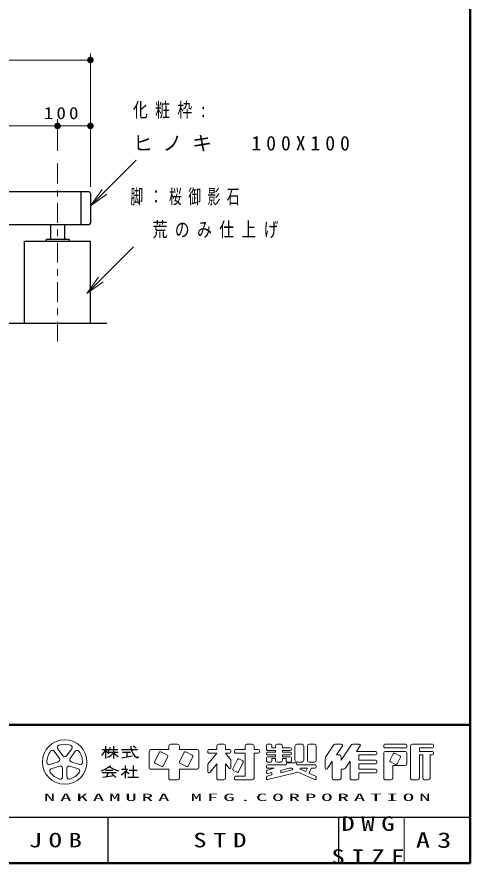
# Model space of a CAD drawing. Units: millimetres on the paper, scale 1:20. Extents: x -365 to 0, y -5 to 257.
# Drawn here: x -68.8 to 0, y -0.1 to 128.4 of the extents above; entities that cross this region are included whole.
import ezdxf

# ---------------------------------------------------------------- set-up
doc = ezdxf.new("R2010")
doc.units = ezdxf.units.MM
doc.linetypes.add('USER2', pattern=[6, 3, -1, 1, -1])
doc.layers.add('LY_1', color=7, linetype='Continuous', lineweight=25)
doc.layers.add('LY_3', color=7, linetype='Continuous', lineweight=13)
doc.styles.add('ＭＳ ゴシック', font='')
doc.styles.get('ＭＳ ゴシック').set_extended_font_data('MS Gothic')

# ---------------------------------------------------------------- blocks, each defined once
blk = doc.blocks.new('open_arrow')
at = {"color": 0, "linetype": 'Continuous', "lineweight": -2}
blk.add_lwpolyline([(7.5, 1.25), (0, 0), (7.5, -1.25)], dxfattribs=at)
blk = doc.blocks.new('filled_dot')
at = {"color": 0, "linetype": 'Continuous', "lineweight": -2, "const_width": 1.25}
blk.add_lwpolyline([(-0.625, 0, 1), (0.625, 0, 1)], format="xyb", close=True, dxfattribs=at)

msp = doc.modelspace()

# ---------------------------------------------------------------- linework, layer by layer
at = {"layer": 'LY_1', "lineweight": 13}
for p, q in [((-57.667, 102.653), (-57.667, 122.903)), ((-134.167, 121.903), (-57.667, 121.903)), ((-129.167, 111.903), (-62.667, 111.903)), ((-62.667, 108.126), (-62.667, 112.903)), ((-62.667, 111.903), (-57.667, 111.903)), ((-57.667, 102.653), (-57.667, 112.903)), ((-57.667, 99.756), (-50.708, 106.715)), ((-58.219, 86.49), (-51.148, 93.561))]:
    msp.add_line(p, q, dxfattribs=at)
at = {"layer": 'LY_1', "linetype": 'USER2', "lineweight": 13}
msp.add_line((-62.667, 79.175), (-62.667, 107.126), dxfattribs=at)
at = {"layer": 'LY_1'}
for p, q in [((-57.917, 101.903), (-95.917, 101.903)), ((-59.132, 101.903), (-59.132, 96.903)), ((-57.667, 101.653), (-57.667, 97.153)), ((-57.917, 96.903), (-133.917, 96.903)), ((-63.735, 96.903), (-63.735, 94.703)), ((-61.6, 96.903), (-61.6, 94.703)), ((-67.667, 94.403), (-57.667, 94.403)), ((-67.667, 81.903), (-67.667, 94.403)), ((-64.417, 94.703), (-64.417, 94.403)), ((-64.417, 94.703), (-60.917, 94.703)), ((-60.917, 94.703), (-60.917, 94.403)), ((-57.667, 81.903), (-57.667, 94.403)), ((-55.167, 81.903), (-139.167, 81.903))]:
    msp.add_line(p, q, dxfattribs=at)
for centre, start, end in [((-57.917, 101.653), 0, 89.99998), ((-57.917, 97.153), 270.00002, 0)]:
    msp.add_arc(centre, 0.25, start, end, dxfattribs=at)
at = {"layer": 'LY_3', "lineweight": 50}
for p, q in [((0, 0), (0, 257)), ((-365, 21), (0, 21)), ((-365, 0), (0, 0))]:
    msp.add_line(p, q, dxfattribs=at)
at = {"layer": 'LY_3'}
for p, q in [((-45.506, 18.063), (-44.426, 18.063)), ((-38.216, 18.063), (-37.406, 18.063)), ((-33.896, 18.063), (-33.086, 18.063)), ((-30.764, 18.063), (-30.278, 18.063)), ((-28.766, 18.063), (-29.306, 18.063)), ((-26.336, 18.063), (-25.526, 18.063)), ((-24.446, 18.063), (-23.636, 18.063)), ((-20.521, 18.063), (-19.529, 18.063)), ((-17.821, 18.063), (-16.829, 18.063)), ((-12.944, 18.063), (-9.758, 18.063)), ((-8.786, 18.063), (-5.708, 18.063)), ((-62.39, 15.917), (-63.175, 16.997)), ((-62.629, 17.393), (-61.844, 16.313)), ((-61.298, 16.313), (-60.513, 17.393)), ((-59.967, 16.997), (-60.752, 15.917)), ((-48.746, 16.983), (-48.746, 14.553)), ((-48.476, 17.253), (-45.776, 17.253)), ((-47.198, 16.838), (-47.918, 15.4)), ((-45.975, 16.408), (-46.981, 16.911)), ((-45.776, 17.793), (-45.776, 17.253)), ((-44.156, 17.793), (-44.156, 17.253)), ((-44.156, 17.253), (-41.456, 17.253)), ((-43.418, 16.838), (-44.138, 15.4)), ((-42.195, 16.408), (-43.201, 16.911)), ((-41.186, 16.983), (-41.186, 14.553)), ((-39.836, 17.091), (-39.836, 16.875)), ((-38.486, 16.713), (-39.836, 15.026)), ((-39.674, 17.253), (-38.486, 17.253)), ((-39.674, 16.713), (-38.486, 16.713)), ((-38.486, 17.793), (-38.486, 17.253)), ((-37.136, 17.793), (-37.136, 17.253)), ((-37.136, 17.253), (-36.488, 17.253)), ((-37.136, 16.713), (-36.326, 15.701)), ((-37.136, 16.713), (-36.488, 16.713)), ((-36.326, 17.091), (-36.326, 16.875)), ((-35.786, 17.091), (-35.786, 16.875)), ((-35.624, 17.253), (-34.166, 17.253)), ((-35.624, 16.713), (-34.166, 16.713)), ((-34.166, 17.793), (-34.166, 17.253)), ((-34.166, 16.713), (-34.166, 13.203)), ((-32.816, 17.793), (-32.816, 17.253)), ((-32.816, 17.253), (-32.168, 17.253)), ((-32.816, 16.713), (-32.816, 12.933)), ((-32.816, 16.713), (-32.168, 16.713)), ((-32.006, 17.091), (-32.006, 16.875)), ((-30.926, 17.901), (-30.926, 17.28)), ((-30.764, 17.118), (-29.576, 17.118)), ((-30.764, 16.848), (-29.576, 16.848)), ((-30.116, 17.901), (-30.116, 17.523)), ((-30.116, 17.523), (-29.576, 17.523)), ((-29.576, 17.793), (-29.576, 17.523)), ((-29.576, 17.118), (-29.576, 16.848)), ((-28.496, 17.793), (-28.496, 17.523)), ((-28.496, 17.523), (-27.308, 17.523)), ((-28.496, 17.118), (-27.308, 17.118)), ((-28.496, 17.118), (-28.496, 16.848)), ((-28.496, 16.848), (-27.308, 16.848)), ((-27.146, 17.361), (-27.146, 17.28)), ((-26.606, 17.793), (-26.606, 15.633)), ((-25.256, 17.793), (-25.256, 15.633)), ((-24.716, 17.793), (-24.716, 15.633)), ((-23.366, 17.793), (-23.366, 15.633)), ((-21.88, 16.242), (-20.746, 17.943)), ((-20.306, 16.443), (-19.394, 17.811)), ((-19.586, 15.633), (-18.046, 17.943)), ((-17.246, 16.983), (-16.694, 17.811)), ((-17.246, 16.983), (-14.348, 16.983)), ((-14.186, 16.821), (-14.186, 16.605)), ((-13.106, 17.901), (-13.106, 17.685)), ((-13.106, 16.713), (-13.106, 12.933)), ((-12.944, 17.523), (-9.758, 17.523)), ((-12.836, 16.983), (-9.866, 16.983)), ((-9.596, 17.901), (-9.596, 17.685)), ((-9.596, 16.713), (-9.596, 15.093)), ((-9.056, 17.793), (-9.056, 12.933)), ((-7.706, 17.523), (-7.706, 16.983)), ((-7.706, 17.523), (-5.708, 17.523)), ((-7.706, 16.983), (-5.708, 16.983)), ((-5.546, 17.901), (-5.546, 17.685)), ((-5.546, 16.821), (-5.546, 16.605)), ((-46.622, 14.752), (-45.902, 16.19)), ((-42.842, 14.752), (-42.122, 16.19)), ((-36.326, 15.701), (-36.326, 14.543)), ((-35.318, 15.758), (-36.038, 14.32)), ((-35.101, 15.831), (-34.527, 15.544)), ((-30.926, 16.686), (-30.926, 16.605)), ((-30.926, 16.011), (-30.926, 15.525)), ((-30.764, 16.443), (-29.576, 16.443)), ((-30.764, 16.173), (-29.576, 16.173)), ((-30.116, 15.903), (-29.576, 15.903)), ((-30.116, 15.903), (-30.116, 15.525)), ((-29.576, 16.443), (-29.576, 16.173)), ((-29.576, 15.903), (-29.576, 15.633)), ((-28.496, 16.443), (-27.308, 16.443)), ((-28.496, 16.443), (-28.496, 16.173)), ((-28.496, 16.173), (-27.308, 16.173)), ((-28.496, 15.903), (-28.496, 15.633)), ((-28.496, 15.903), (-27.956, 15.903)), ((-27.956, 15.903), (-27.956, 15.525)), ((-27.146, 16.686), (-27.146, 16.605)), ((-27.146, 16.011), (-27.146, 15.525)), ((-22.016, 15.793), (-22.016, 14.413)), ((-21.719, 14.323), (-20.936, 15.498)), ((-20.936, 15.498), (-20.936, 12.933)), ((-20.306, 16.443), (-19.856, 16.443)), ((-19.586, 16.173), (-19.586, 15.633)), ((-18.966, 14.404), (-18.236, 15.498)), ((-18.236, 15.498), (-18.236, 12.933)), ((-16.886, 16.443), (-14.348, 16.443)), ((-16.886, 16.443), (-16.886, 15.633)), ((-16.886, 15.633), (-14.348, 15.633)), ((-14.186, 15.471), (-14.186, 15.255)), ((-11.666, 16.622), (-12.17, 15.616)), ((-11.449, 16.695), (-10.659, 16.3)), ((-10.586, 16.082), (-11.09, 15.076)), ((-7.706, 16.443), (-7.166, 16.443)), ((-7.706, 16.443), (-7.706, 12.933)), ((-7.166, 16.443), (-7.166, 12.933)), ((-6.086, 16.443), (-5.708, 16.443)), ((-6.086, 16.443), (-6.086, 12.933)), ((-63.828, 14.985), (-62.559, 15.397)), ((-62.35, 14.755), (-63.62, 14.343)), ((-61.908, 13.099), (-61.908, 14.434)), ((-61.233, 14.434), (-61.233, 13.099)), ((-59.522, 14.343), (-60.792, 14.755)), ((-60.583, 15.397), (-59.313, 14.985)), ((-48.476, 14.283), (-45.776, 14.283)), ((-47.845, 15.183), (-46.839, 14.68)), ((-45.776, 14.283), (-45.776, 12.933)), ((-44.156, 14.283), (-41.456, 14.283)), ((-44.156, 14.283), (-44.156, 12.933)), ((-44.065, 15.183), (-43.059, 14.68)), ((-39.836, 15.026), (-39.836, 13.868)), ((-38.486, 15.093), (-39.547, 13.766)), ((-38.486, 15.093), (-38.486, 12.933)), ((-37.136, 15.093), (-36.614, 14.441)), ((-37.136, 15.093), (-37.136, 12.933)), ((-34.454, 15.326), (-35.174, 13.888)), ((-30.926, 14.796), (-30.926, 14.58)), ((-29.74, 14.418), (-30.803, 14.152)), ((-30.764, 15.363), (-30.278, 15.363)), ((-30.764, 14.958), (-27.956, 14.958)), ((-30.764, 14.418), (-29.74, 14.418)), ((-29.306, 15.363), (-28.766, 15.363)), ((-27.513, 14.418), (-28.766, 14.105)), ((-27.023, 14.179), (-28.766, 13.743)), ((-27.956, 15.066), (-27.956, 14.958)), ((-27.794, 15.363), (-27.308, 15.363)), ((-27.794, 15.228), (-26.498, 15.228)), ((-27.513, 14.418), (-27.053, 14.418)), ((-26.336, 15.363), (-25.526, 15.363)), ((-26.336, 15.066), (-26.336, 14.958)), ((-26.336, 14.958), (-23.528, 14.958)), ((-25.771, 14.263), (-24.968, 13.906)), ((-25.738, 14.418), (-24.712, 14.418)), ((-24.968, 13.906), (-24.712, 14.418)), ((-24.474, 13.687), (-24.108, 14.418)), ((-24.446, 15.363), (-23.636, 15.363)), ((-24.108, 14.418), (-23.528, 14.418)), ((-23.366, 14.796), (-23.366, 14.58)), ((-19.586, 14.283), (-19.19, 14.283)), ((-19.586, 14.283), (-19.586, 12.933)), ((-16.886, 15.093), (-16.886, 14.283)), ((-16.886, 15.093), (-14.348, 15.093)), ((-16.886, 14.283), (-14.348, 14.283)), ((-12.097, 15.399), (-11.307, 15.004)), ((-11.756, 14.823), (-11.756, 12.933)), ((-11.756, 14.823), (-9.866, 14.823)), ((-35.965, 14.103), (-35.391, 13.816)), ((-35.786, 13.041), (-35.786, 12.825)), ((-35.624, 13.203), (-34.166, 13.203)), ((-30.926, 13.995), (-30.926, 13.773)), ((-30.926, 13.077), (-30.926, 12.854)), ((-30.116, 13.406), (-30.803, 13.234)), ((-26.15, 13.841), (-30.725, 12.697)), ((-30.116, 13.768), (-30.725, 13.615)), ((-30.116, 13.768), (-30.116, 13.406)), ((-28.766, 14.105), (-28.766, 13.743)), ((-26.15, 13.841), (-23.594, 12.705)), ((-24.474, 13.687), (-23.462, 13.237)), ((-23.366, 13.089), (-23.366, 12.853)), ((-16.886, 13.743), (-16.886, 12.933)), ((-16.886, 13.743), (-14.348, 13.743)), ((-14.186, 14.121), (-14.186, 13.905)), ((-45.506, 12.663), (-44.426, 12.663)), ((-38.216, 12.663), (-37.406, 12.663)), ((-35.624, 12.663), (-33.086, 12.663)), ((-20.666, 12.663), (-19.856, 12.663)), ((-17.966, 12.663), (-17.156, 12.663)), ((-12.836, 12.663), (-12.026, 12.663)), ((-8.786, 12.663), (-7.976, 12.663)), ((-6.896, 12.663), (-6.356, 12.663)), ((-10, 7), (-10, 0))]:
    msp.add_line(p, q, dxfattribs=at)
at = {"layer": 'LY_3', "lineweight": 25}
for p, q in [((-55.901, 17.253), (-54.956, 17.253)), ((-55.361, 17.793), (-55.361, 15.903)), ((-54.915, 16.848), (-53.471, 16.848)), ((-54.769, 17.253), (-53.525, 17.253)), ((-54.146, 17.793), (-54.146, 15.903)), ((-52.931, 17.253), (-50.501, 17.253)), ((-52.796, 16.848), (-51.581, 16.848)), ((-52.121, 16.848), (-52.121, 16.173)), ((-50.719, 17.467), (-51.16, 17.761)), ((-52.889, 16.02), (-51.353, 16.327)), ((-55.361, 14.148), (-54.281, 14.148)), ((-52.931, 14.283), (-52.051, 14.283)), ((-52.391, 14.823), (-52.391, 14.283)), ((-51.783, 14.148), (-50.568, 14.148)), ((-51.176, 14.823), (-51.176, 13.068)), ((-55.901, 13.784), (-53.741, 13.784)), ((-55.765, 13.067), (-54.113, 13.304)), ((-54.899, 13.784), (-55.289, 13.136)), ((-54.416, 13.607), (-53.81, 13.001)), ((-52.391, 13.91), (-52.391, 12.933)), ((-52.34, 13.96), (-51.796, 13.646)), ((-51.986, 13.068), (-50.366, 13.068)), ((-55, 7), (-55, 0))]:
    msp.add_line(p, q, dxfattribs=at)
at = {"layer": 'LY_3', "color": 211, "lineweight": 25}
for p, q in [((-237.5, 7), (0, 7)), ((-20, 7), (-20, 0))]:
    msp.add_line(p, q, dxfattribs=at)
at = {"layer": 'LY_3'}
msp.add_circle((-61.571, 15.363), 3.375, dxfattribs=at)
for centre, radius, start, end in [((-61.571, 15.363), 2.7, 70.60155, 109.39847), ((-45.506, 17.793), 0.27, 89.99998, 179.99996), ((-44.426, 17.793), 0.27, 0, 89.99998), ((-38.216, 17.793), 0.27, 89.99998, 179.99996), ((-37.406, 17.793), 0.27, 0, 89.99998), ((-33.896, 17.793), 0.27, 89.99998, 179.99996), ((-33.086, 17.793), 0.27, 0, 89.99998), ((-30.764, 17.901), 0.162, 89.99998, 179.99996), ((-30.278, 17.901), 0.162, 0, 89.99998), ((-29.306, 17.793), 0.27, 89.99998, 179.99996), ((-28.766, 17.793), 0.27, 0, 89.99998), ((-26.336, 17.793), 0.27, 89.99998, 179.99996), ((-25.526, 17.793), 0.27, 0, 89.99998), ((-24.446, 17.793), 0.27, 89.99998, 179.99996), ((-23.636, 17.793), 0.27, 0, 89.99998), ((-20.521, 17.793), 0.27, 89.99998, 146.30984), ((-19.529, 17.901), 0.162, 326.31015, 89.99998), ((-17.821, 17.793), 0.27, 89.99998, 146.3098), ((-16.829, 17.901), 0.162, 326.31003, 89.99998), ((-12.944, 17.901), 0.162, 89.99998, 179.99996), ((-9.758, 17.901), 0.162, 0, 89.99998), ((-8.786, 17.793), 0.27, 89.99998, 179.99996), ((-5.708, 17.901), 0.162, 0, 89.99998), ((-61.571, 15.363), 2.7, 142.60154, 181.39846), ((-63.448, 16.798), 0.338, 35.99999, 142.60154), ((-62.356, 17.592), 0.338, 109.39847, 215.99997), ((-60.786, 17.592), 0.338, 324, 70.60155), ((-59.694, 16.798), 0.338, 37.39846, 143.99995), ((-61.571, 15.363), 2.7, 358.60155, 37.39847), ((-48.476, 16.983), 0.27, 89.99998, 179.99996), ((-47.054, 16.766), 0.162, 63.43492, 153.43499), ((-43.274, 16.766), 0.162, 63.43492, 153.43499), ((-41.456, 16.983), 0.27, 0, 89.99998), ((-39.674, 17.091), 0.162, 89.99998, 179.99996), ((-39.674, 16.875), 0.162, 179.99998, 270.00002), ((-36.488, 17.091), 0.162, 0, 89.99998), ((-36.488, 16.875), 0.162, 270.00002, 0), ((-35.624, 17.091), 0.162, 89.99998, 179.99996), ((-35.624, 16.875), 0.162, 179.99998, 270.00002), ((-32.168, 17.091), 0.162, 0, 89.99998), ((-32.168, 16.875), 0.162, 270.00002, 0), ((-30.764, 17.28), 0.162, 179.99998, 270.00002), ((-30.764, 16.686), 0.162, 89.99998, 179.99996), ((-27.308, 17.361), 0.162, 0, 89.99998), ((-27.308, 17.28), 0.162, 270.00002, 0), ((-27.308, 16.686), 0.162, 0, 89.99998), ((-14.348, 16.821), 0.162, 0, 89.99998), ((-12.944, 17.685), 0.162, 179.99998, 270.00002), ((-12.836, 16.713), 0.27, 89.99998, 179.99996), ((-9.866, 16.713), 0.27, 0, 89.99998), ((-9.758, 17.685), 0.162, 270.00002, 0), ((-5.708, 17.685), 0.162, 270.00002, 0), ((-5.708, 16.821), 0.162, 0, 89.99998), ((-62.663, 15.718), 0.338, 287.99998, 35.99999), ((-61.571, 16.512), 0.338, 215.99998, 324), ((-60.479, 15.718), 0.338, 143.99996, 251.99999), ((-46.047, 16.263), 0.162, 333.4349, 63.43487), ((-42.267, 16.263), 0.162, 333.4349, 63.43487), ((-35.174, 15.686), 0.162, 63.43487, 153.43498), ((-34.599, 15.399), 0.162, 333.43492, 63.43493), ((-30.764, 16.605), 0.162, 179.99998, 270.00002), ((-30.764, 16.011), 0.162, 89.99998, 179.99996), ((-30.764, 15.525), 0.162, 179.99998, 270.00002), ((-30.278, 15.525), 0.162, 270.00002, 0), ((-29.306, 15.633), 0.27, 179.99998, 270.00002), ((-28.766, 15.633), 0.27, 270.00002, 0), ((-27.794, 15.525), 0.162, 179.99998, 270.00002), ((-27.308, 16.605), 0.162, 270.00002, 0), ((-27.308, 16.011), 0.162, 0, 89.99998), ((-27.308, 15.525), 0.162, 270.00002, 0), ((-26.336, 15.633), 0.27, 179.99998, 270.00002), ((-25.526, 15.633), 0.27, 270.00002, 0), ((-24.446, 15.633), 0.27, 179.99998, 270.00002), ((-23.636, 15.633), 0.27, 270.00002, 0), ((-21.206, 15.793), 0.81, 146.30999, 179.99996), ((-19.856, 16.173), 0.27, 0, 89.99998), ((-14.348, 16.605), 0.162, 270.00002, 0), ((-14.348, 15.471), 0.162, 0, 89.99998), ((-12.025, 15.544), 0.162, 153.43517, 243.43529), ((-11.522, 16.55), 0.162, 63.43447, 153.43474), ((-10.731, 16.155), 0.162, 333.43484, 63.43447), ((-5.708, 16.605), 0.162, 270.00002, 0), ((-63.933, 15.306), 0.338, 181.39848, 287.99997), ((-63.516, 14.022), 0.338, 107.99999, 214.60154), ((-62.246, 14.434), 0.338, 359.99997, 107.99999), ((-60.896, 14.434), 0.338, 71.99997, 179.99999), ((-59.626, 14.022), 0.338, 325.39847, 71.99996), ((-59.209, 15.306), 0.338, 252.00001, 358.60156), ((-48.476, 14.553), 0.27, 179.99998, 270.00002), ((-47.773, 15.328), 0.162, 153.43495, 243.43485), ((-46.766, 14.825), 0.162, 243.43498, 333.43496), ((-43.993, 15.328), 0.162, 153.43495, 243.43485), ((-42.986, 14.825), 0.162, 243.43498, 333.43496), ((-41.456, 14.553), 0.27, 270.00002, 0), ((-36.488, 14.543), 0.162, 218.65962, 0), ((-35.893, 14.248), 0.162, 153.43487, 243.4348), ((-30.764, 14.796), 0.162, 89.99998, 179.99996), ((-30.764, 14.58), 0.162, 179.99998, 270.00002), ((-30.764, 13.995), 0.162, 104.03614, 179.99996), ((-27.794, 15.066), 0.162, 89.99998, 179.99996), ((-27.053, 14.297), 0.121, 284.0365, 89.99998), ((-26.498, 15.066), 0.162, 0, 89.99998), ((-25.738, 14.337), 0.081, 89.99998, 246.03817), ((-23.528, 14.796), 0.162, 0, 89.99998), ((-23.528, 14.58), 0.162, 270.00002, 0), ((-21.854, 14.413), 0.162, 179.99998, 326.30997), ((-19.19, 14.553), 0.27, 270.00002, 326.31002), ((-14.348, 15.255), 0.162, 270.00002, 0), ((-14.348, 14.121), 0.162, 0, 89.99998), ((-11.234, 15.149), 0.162, 243.43534, 333.43491), ((-9.866, 15.093), 0.27, 270.00002, 0), ((-61.571, 15.363), 2.7, 214.60156, 253.39848), ((-62.246, 13.099), 0.338, 253.39847, 359.99997), ((-60.896, 13.099), 0.338, 179.99999, 286.60154), ((-61.571, 15.363), 2.7, 286.60155, 325.39847), ((-45.506, 12.933), 0.27, 179.99998, 270.00002), ((-44.426, 12.933), 0.27, 270.00002, 0), ((-39.674, 13.868), 0.162, 179.99998, 321.34037), ((-38.216, 12.933), 0.27, 179.99998, 270.00002), ((-37.406, 12.933), 0.27, 270.00002, 0), ((-35.624, 13.041), 0.162, 89.99998, 179.99996), ((-35.318, 13.961), 0.162, 243.43487, 333.43498), ((-33.086, 12.933), 0.27, 270.00002, 0), ((-30.764, 13.773), 0.162, 179.99998, 284.03612), ((-30.764, 13.077), 0.162, 104.03614, 179.99996), ((-23.528, 13.089), 0.162, 0, 66.03701), ((-20.666, 12.933), 0.27, 179.99998, 270.00002), ((-19.856, 12.933), 0.27, 270.00002, 0), ((-17.966, 12.933), 0.27, 179.99998, 270.00002), ((-17.156, 12.933), 0.27, 270.00002, 0), ((-14.348, 13.905), 0.162, 270.00002, 0), ((-12.836, 12.933), 0.27, 179.99998, 270.00002), ((-12.026, 12.933), 0.27, 270.00002, 0), ((-8.786, 12.933), 0.27, 179.99998, 270.00002), ((-7.976, 12.933), 0.27, 270.00002, 0), ((-6.896, 12.933), 0.27, 179.99998, 270.00002), ((-6.356, 12.933), 0.27, 270.00002, 0), ((-35.624, 12.825), 0.162, 179.99998, 270.00002), ((-30.764, 12.854), 0.162, 179.99998, 284.03612), ((-23.528, 12.853), 0.162, 246.03699, 0)]:
    msp.add_arc(centre, radius, start, end, dxfattribs=at)
at = {"layer": 'LY_3', "lineweight": 25}
for centre, radius, start, end in [((-57.466, 18.084), 2.285, 311.36185, 337.13638), ((-53.383, 18.427), 2.345, 212.50346, 230.00631), ((-56.374, 18.818), 3.034, 295.86917, 317.23867), ((-56.002, 18.047), 1.467, 313.72108, 343.54317), ((-51.918, 18.818), 3.034, 222.76131, 240.10806), ((-49.563, 17.694), 1.953, 177.09472, 240.51891), ((-51.54, 16.805), 1.299, 321.42112, 334.8249), ((-56.898, 17.257), 3.32, 285.11261, 313.40619), ((-52.77, 17.194), 3.192, 231.17281, 259.75506), ((-55.66, 17.226), 4.657, 304.87257, 320.80411)]:
    msp.add_arc(centre, radius, start, end, dxfattribs=at)

# ---------------------------------------------------------------- block references
at = {"layer": 'LY_1', "lineweight": 13, "xscale": 0.4, "yscale": 0.4}
for name, p, rotation in [('filled_dot', (-57.667, 121.903), 180), ('filled_dot', (-62.667, 111.903), 180), ('filled_dot', (-57.667, 111.903), 180), ('open_arrow', (-57.667, 99.756), 45), ('open_arrow', (-58.219, 86.49), 45)]:
    msp.add_blockref(name, p, dxfattribs=dict(at, rotation=rotation))
msp.add_blockref('filled_dot', (-62.667, 111.903), dxfattribs=at)

# ---------------------------------------------------------------- texts
at = {"layer": 'LY_1', "style": 'ＭＳ ゴシック'}
for s, insert, char_height, attachment_point in [('\\T1.5;\\W0.75;化粧枠:', (-51.212, 114.215), 2.199, 4), ('\\T1.33;\\W1.15;100', (-61.876, 112.903), 1.833, 8), ('\\T1.5;ヒノキ\u3000100X100', (-51.212, 109.215), 2.199, 4), ('\\T1.5;\\W0.65;脚：桜御影石', (-51.597, 101.061), 2.199, 4), ('\\T1.5;\\W0.75;\\~\\~荒のみ仕上げ', (-51.597, 96.061), 2.199, 4), ('\\T1.5;\\W1.35;STD', (-37.5, 3.5), 2.199, 5)]:
    msp.add_mtext(s, dxfattribs=dict(at, insert=insert, char_height=char_height, attachment_point=attachment_point))
at = {"layer": 'LY_3', "color": 4, "attachment_point": 5, "style": 'ＭＳ ゴシック'}
for s, insert, char_height in [('\\T1.44;\\W2.3;NAKAMURA\\~MFG.CORPORATION', (-35, 10), 1.1), ('\\T1.5;\\W1.35;JOB', (-62.5, 3.5), 2.199), ('\\T1.5;\\W1.35;A3', (-5, 3.5), 2.346)]:
    msp.add_mtext(s, dxfattribs=dict(at, insert=insert, char_height=char_height))
at = {"layer": 'LY_3', "char_height": 2.199, "attachment_point": 5, "style": 'ＭＳ ゴシック'}
for s, insert in [('\\T1.5;\\W1.35;DWG', (-15, 6)), ('\\T1.5;\\W1.35;SIZE', (-15, 1))]:
    msp.add_mtext(s, dxfattribs=dict(at, insert=insert))

doc.saveas('drawing.dxf')
